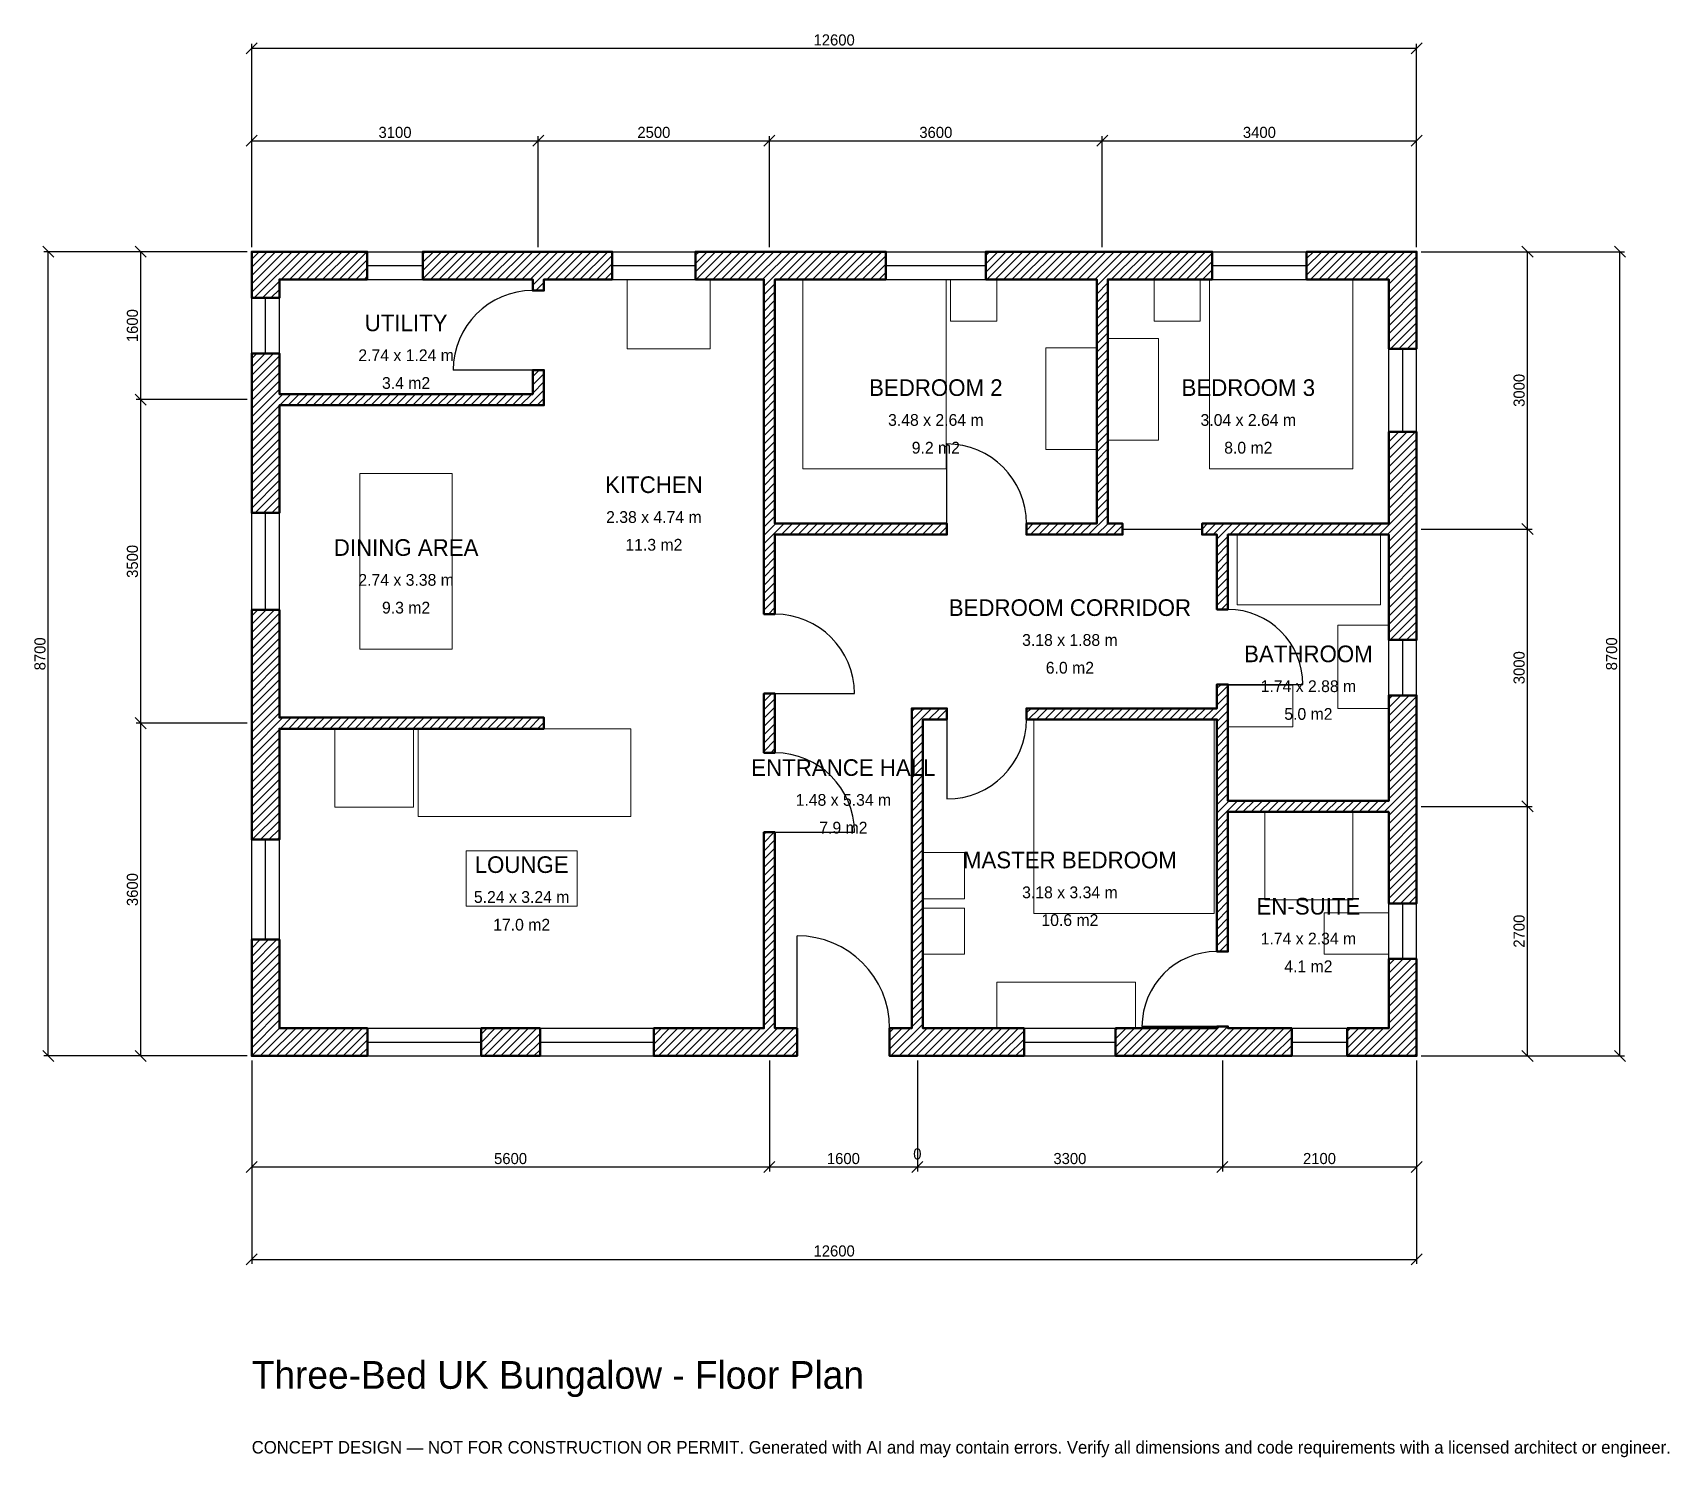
# Model space of a CAD drawing. Header units: millimetres. Extents: x -2369 to 15333, y -4341 to 11069.
import ezdxf
from ezdxf.enums import TextEntityAlignment as Align

# ---------------------------------------------------------------- set-up
doc = ezdxf.new("R2010")
doc.units = ezdxf.units.MM
for name, color, linetype, lineweight in [('A-ANNO-DIMS', 1, 'Continuous', 13), ('A-ANNO-TEXT', 7, 'Continuous', 18), ('A-AREA-IDEN', 7, 'Continuous', 18), ('A-DOOR', 2, 'Continuous', 25), ('A-FLOR-FIXT', 9, 'Continuous', 13), ('A-FURN', 9, 'Continuous', 13), ('A-GLAZ', 4, 'Continuous', 25), ('A-WALL', 7, 'Continuous', 50), ('A-WALL-PATT', 8, 'Continuous', 13)]:
    doc.layers.add(name, color=color, linetype=linetype, lineweight=lineweight)
doc.dimstyles.new('PLAN', dxfattribs={"dimtxt": 120, "dimasz": 80, "dimexe": 50, "dimexo": 50, "dimgap": 30, "dimtad": 1, "dimdec": 0, "dimtsz": 60, "dimcen": 2.5, "dimclrd": 1, "dimclre": 1, "dimazin": 3, "dimtfac": 1, "dimtmove": 0, "dimatfit": 3})

msp = doc.modelspace()

# ---------------------------------------------------------------- hatches: boundary and pattern name
at = {"layer": 'A-WALL-PATT'}
h = msp.add_hatch(dxfattribs=at)
h.set_pattern_fill('ANSI31', color=8, scale=20)
h.paths.add_polyline_path([(7140, -0.001), (7140, 0), (7050, 0), (6900, 0), (6900, 300), (7050, 300), (7140, 300), (7140, 3760), (7140, 3760), (7260, 3760), (7520, 3760), (7520, 3640), (7260, 3640), (7260, 300), (7350, 300), (8355, 300), (8355, 0), (7350, 0), (7260, 0), (7260, -0.001), (7140, -0.001)])
h.paths.add_polyline_path([(5750, 0), (5660, 0), (5660, -0.001), (5540, -0.001), (5540, 0), (5450, 0), (4348.333, 0), (4348.333, 300), (5450, 300), (5540, 300), (5540, 2420), (5660, 2420), (5660, 300), (5750, 300), (5900, 300), (5900, 0), (5750, 0)])
h.paths.add_polyline_path([(2481.667, 0), (2481.667, 300), (3118.333, 300), (3118.333, 0), (2481.667, 0)])
h.paths.add_polyline_path([(300, 0), (300, -0.001), (0, -0.001), (0, -0.001), (0, 0), (-0.001, 0), (-0.001, 0), (-0.001, 300), (0, 300), (0, 1260), (300, 1260), (300, 300), (1251.667, 300), (1251.667, 0), (300, 0)])
h.paths.add_polyline_path([(0, 3450), (0, 3540), (-0.001, 3540), (-0.001, 3660), (0, 3660), (0, 3750), (0, 4825), (300, 4825), (300, 3750), (300, 3660), (3160, 3660), (3160, 3540), (300, 3540), (300, 3450), (300, 2340), (0, 2340), (0, 3450)])
h.paths.add_polyline_path([(0, 6950), (0, 7040), (-0.001, 7040), (-0.001, 7160), (0, 7160), (0, 7250), (0, 7600), (300, 7600), (300, 7250), (300, 7160), (3040, 7160), (3040, 7420), (3160, 7420), (3160, 7160), (3160, 7040), (3040, 7040), (300, 7040), (300, 6950), (300, 5875), (0, 5875), (0, 6950)])
h.paths.add_polyline_path([(0, 8400), (-0.001, 8400), (-0.001, 8700), (0, 8700), (0, 8700.001), (0, 8700.001), (300, 8700.001), (300, 8700), (1250, 8700), (1250, 8400), (300, 8400), (300, 8200), (0, 8200), (0, 8400)])
h.paths.add_polyline_path([(2950, 8700), (3040, 8700), (3040, 8700.001), (3160, 8700.001), (3160, 8700), (3250, 8700), (3900, 8700), (3900, 8400), (3250, 8400), (3160, 8400), (3160, 8280), (3040, 8280), (3040, 8400), (2950, 8400), (1850, 8400), (1850, 8700), (2950, 8700)])
h.paths.add_polyline_path([(5450, 8700), (5540, 8700), (5540, 8700.001), (5660, 8700.001), (5660, 8700), (5750, 8700), (6860, 8700), (6860, 8400), (5750, 8400), (5660, 8400), (5660, 5760), (7140, 5760), (7260, 5760), (7520, 5760), (7520, 5640), (7260, 5640), (7140, 5640), (5660, 5640), (5660, 4780), (5540, 4780), (5540, 5640), (5540, 5760), (5540, 8400), (5450, 8400), (4800, 8400), (4800, 8700), (5450, 8700)])
h.paths.add_polyline_path([(9050, 8700), (9140, 8700), (9140, 8700.001), (9260, 8700.001), (9260, 8700), (9350, 8700), (10390, 8700), (10390, 8400), (9350, 8400), (9260, 8400), (9260, 5760), (9420, 5760), (9420, 5640), (9260, 5640), (9140, 5640), (8380, 5640), (8380, 5760), (9140, 5760), (9140, 8400), (9050, 8400), (7940, 8400), (7940, 8700), (9050, 8700)])
h.paths.add_polyline_path([(12300, 8700), (12300, 8700.001), (12600, 8700.001), (12600, 8700), (12600.001, 8700), (12600.001, 8400), (12600, 8400), (12600, 7650), (12300, 7650), (12300, 8400), (11410, 8400), (11410, 8700), (12300, 8700)])
h.paths.add_polyline_path([(12600, 5850), (12600, 5760), (12600.001, 5760), (12600.001, 5640), (12600, 5640), (12600, 5550), (12600, 4500), (12300, 4500), (12300, 5550), (12300, 5640), (10560, 5640), (10560, 4830), (10440, 4830), (10440, 5640), (10280, 5640), (10280, 5760), (10440, 5760), (10560, 5760), (12300, 5760), (12300, 5850), (12300, 6750), (12600, 6750), (12600, 5850)])
h.paths.add_polyline_path([(12600, 2850), (12600, 2760), (12600.001, 2760), (12600.001, 2640), (12600, 2640), (12600, 2550), (12600, 1650), (12300, 1650), (12300, 2550), (12300, 2640), (10560, 2640), (10560, 1130), (10440, 1130), (10440, 2640), (10440, 2760), (10440, 3640), (8380, 3640), (8380, 3760), (10440, 3760), (10440, 4020), (10560, 4020), (10560, 3760), (10560, 3640), (10560, 2760), (12300, 2760), (12300, 2850), (12300, 3900), (12600, 3900), (12600, 2850)])
h.paths.add_polyline_path([(12600, 300), (12600.001, 300), (12600.001, 0), (12600, 0), (12600, -0.001), (12300, -0.001), (12300, 0), (11850, 0), (11850, 300), (12300, 300), (12300, 1050), (12600, 1050), (12600, 300)])
h.paths.add_polyline_path([(10650, 0), (10560, 0), (10560, -0.001), (10440, -0.001), (10440, 0), (10350, 0), (9345, 0), (9345, 300), (10350, 300), (10440, 300), (10440, 320), (10560, 320), (10560, 300), (10650, 300), (11250, 300), (11250, 0), (10650, 0)])
h.paths.add_polyline_path([(5660, 3660), (5660, 3540), (5660, 3280), (5540, 3280), (5540, 3540), (5540, 3660), (5540, 3920), (5660, 3920), (5660, 3660)])

# ---------------------------------------------------------------- linework, layer by layer
at = {"layer": 'A-DOOR'}
for p, q in [((3040, 7420), (2180, 7420)), ((7520, 5760), (7520, 6620)), ((9420, 5700), (10280, 5700)), ((5660, 3920), (6520, 3920)), ((10560, 4020), (11370, 4020)), ((7520, 3640), (7520, 2780)), ((5660, 2420), (6520, 2420)), ((5900, 300), (5900, 1300)), ((10440, 320), (9630, 320))]:
    msp.add_line(p, q, dxfattribs=at)
for centre, radius, start, end in [((3040, 7420), 860, 90, 180), ((7520, 5760), 860, 0, 90), ((5660, 3920), 860, 0, 90), ((10560, 4020), 810, 0, 90), ((7520, 3640), 860, 270, 360), ((5660, 2420), 860, 0, 90), ((5900, 300), 1000, 0, 90), ((10440, 320), 810, 90, 180)]:
    msp.add_arc(centre, radius, start, end, dxfattribs=at)
at = {"layer": 'A-FLOR-FIXT'}
for points in [[(10660, 4880), (12210, 4880), (12210, 5640), (10660, 5640)], [(11750, 3760), (12300, 3760), (12300, 4660), (11750, 4660)], [(10560, 3560), (11260, 3560), (11260, 4010), (10560, 4010)], [(10960, 1690), (11910, 1690), (11910, 2640), (10960, 2640)], [(11600, 1100), (12300, 1100), (12300, 1550), (11600, 1550)]]:
    msp.add_lwpolyline(points, close=True, dxfattribs=at)
at = {"layer": 'A-FURN'}
for points in [[(4060, 7650), (4960, 7650), (4960, 8400), (4060, 8400)], [(5960, 6350), (7510, 6350), (7510, 8400), (5960, 8400)], [(7560, 7950), (8060, 7950), (8060, 8400), (7560, 8400)], [(9760, 7950), (10260, 7950), (10260, 8400), (9760, 8400)], [(10360, 6350), (11910, 6350), (11910, 8400), (10360, 8400)], [(8590, 6560), (9140, 6560), (9140, 7660), (8590, 7660)], [(9260, 6660), (9810, 6660), (9810, 7760), (9260, 7760)], [(1170, 4400), (2170, 4400), (2170, 6300), (1170, 6300)], [(8460, 1540), (10410, 1540), (10410, 3640), (8460, 3640)], [(900, 2690), (1750, 2690), (1750, 3540), (900, 3540)], [(1800, 2590), (4100, 2590), (4100, 3540), (1800, 3540)], [(2320, 1620), (3520, 1620), (3520, 2220), (2320, 2220)], [(7260, 1700), (7710, 1700), (7710, 2200), (7260, 2200)], [(7260, 1100), (7710, 1100), (7710, 1600), (7260, 1600)], [(8060, 300), (9560, 300), (9560, 800), (8060, 800)]]:
    msp.add_lwpolyline(points, close=True, dxfattribs=at)
at = {"layer": 'A-GLAZ'}
for p, q in [((1250, 8700), (1850, 8700)), ((3900, 8700), (4800, 8700)), ((6860, 8700), (7940, 8700)), ((10390, 8700), (11410, 8700)), ((1250, 8550), (1850, 8550)), ((3900, 8550), (4800, 8550)), ((6860, 8550), (7940, 8550)), ((10390, 8550), (11410, 8550)), ((1250, 8400), (1850, 8400)), ((3900, 8400), (4800, 8400)), ((6860, 8400), (7940, 8400)), ((10390, 8400), (11410, 8400)), ((0, 7600), (0, 8200)), ((150, 7600), (150, 8200)), ((300, 7600), (300, 8200)), ((12300, 6750), (12300, 7650)), ((12450, 6750), (12450, 7650)), ((12600, 6750), (12600, 7650)), ((0, 4825), (0, 5875)), ((150, 4825), (150, 5875)), ((300, 4825), (300, 5875)), ((12300, 3900), (12300, 4500)), ((12450, 3900), (12450, 4500)), ((12600, 3900), (12600, 4500)), ((0, 1260), (0, 2340)), ((150, 1260), (150, 2340)), ((300, 1260), (300, 2340)), ((12300, 1050), (12300, 1650)), ((12450, 1050), (12450, 1650)), ((12600, 1050), (12600, 1650)), ((1251.667, 300), (2481.667, 300)), ((3118.333, 300), (4348.333, 300)), ((8355, 300), (9345, 300)), ((11250, 300), (11850, 300)), ((1251.667, 150), (2481.667, 150)), ((1251.667, 0), (2481.667, 0)), ((3118.333, 150), (4348.333, 150)), ((3118.333, 0), (4348.333, 0)), ((8355, 150), (9345, 150)), ((8355, 0), (9345, 0)), ((11250, 150), (11850, 150)), ((11250, 0), (11850, 0))]:
    msp.add_line(p, q, dxfattribs=at)
at = {"layer": 'A-WALL'}
for points in [[(0, 8400), (-0.001, 8400), (-0.001, 8700), (0, 8700), (0, 8700.001), (0, 8700.001), (300, 8700.001), (300, 8700), (1250, 8700), (1250, 8400), (300, 8400), (300, 8200), (0, 8200), (0, 8400)], [(2950, 8700), (3040, 8700), (3040, 8700.001), (3160, 8700.001), (3160, 8700), (3250, 8700), (3900, 8700), (3900, 8400), (3250, 8400), (3160, 8400), (3160, 8280), (3040, 8280), (3040, 8400), (2950, 8400), (1850, 8400), (1850, 8700), (2950, 8700)], [(5450, 8700), (5540, 8700), (5540, 8700.001), (5660, 8700.001), (5660, 8700), (5750, 8700), (6860, 8700), (6860, 8400), (5750, 8400), (5660, 8400), (5660, 5760), (7140, 5760), (7260, 5760), (7520, 5760), (7520, 5640), (7260, 5640), (7140, 5640), (5660, 5640), (5660, 4780), (5540, 4780), (5540, 5640), (5540, 5760), (5540, 8400), (5450, 8400), (4800, 8400), (4800, 8700), (5450, 8700)], [(9050, 8700), (9140, 8700), (9140, 8700.001), (9260, 8700.001), (9260, 8700), (9350, 8700), (10390, 8700), (10390, 8400), (9350, 8400), (9260, 8400), (9260, 5760), (9420, 5760), (9420, 5640), (9260, 5640), (9140, 5640), (8380, 5640), (8380, 5760), (9140, 5760), (9140, 8400), (9050, 8400), (7940, 8400), (7940, 8700), (9050, 8700)], [(12300, 8700), (12300, 8700.001), (12600, 8700.001), (12600, 8700), (12600.001, 8700), (12600.001, 8400), (12600, 8400), (12600, 7650), (12300, 7650), (12300, 8400), (11410, 8400), (11410, 8700), (12300, 8700)], [(0, 6950), (0, 7040), (-0.001, 7040), (-0.001, 7160), (0, 7160), (0, 7250), (0, 7600), (300, 7600), (300, 7250), (300, 7160), (3040, 7160), (3040, 7420), (3160, 7420), (3160, 7160), (3160, 7040), (3040, 7040), (300, 7040), (300, 6950), (300, 5875), (0, 5875), (0, 6950)], [(12600, 5850), (12600, 5760), (12600.001, 5760), (12600.001, 5640), (12600, 5640), (12600, 5550), (12600, 4500), (12300, 4500), (12300, 5550), (12300, 5640), (10560, 5640), (10560, 4830), (10440, 4830), (10440, 5640), (10280, 5640), (10280, 5760), (10440, 5760), (10560, 5760), (12300, 5760), (12300, 5850), (12300, 6750), (12600, 6750), (12600, 5850)], [(0, 3450), (0, 3540), (-0.001, 3540), (-0.001, 3660), (0, 3660), (0, 3750), (0, 4825), (300, 4825), (300, 3750), (300, 3660), (3160, 3660), (3160, 3540), (300, 3540), (300, 3450), (300, 2340), (0, 2340), (0, 3450)], [(5660, 3660), (5660, 3540), (5660, 3280), (5540, 3280), (5540, 3540), (5540, 3660), (5540, 3920), (5660, 3920), (5660, 3660)], [(12600, 2850), (12600, 2760), (12600.001, 2760), (12600.001, 2640), (12600, 2640), (12600, 2550), (12600, 1650), (12300, 1650), (12300, 2550), (12300, 2640), (10560, 2640), (10560, 1130), (10440, 1130), (10440, 2640), (10440, 2760), (10440, 3640), (8380, 3640), (8380, 3760), (10440, 3760), (10440, 4020), (10560, 4020), (10560, 3760), (10560, 3640), (10560, 2760), (12300, 2760), (12300, 2850), (12300, 3900), (12600, 3900), (12600, 2850)], [(7140, -0.001), (7140, 0), (7050, 0), (6900, 0), (6900, 300), (7050, 300), (7140, 300), (7140, 3760), (7140, 3760), (7260, 3760), (7520, 3760), (7520, 3640), (7260, 3640), (7260, 300), (7350, 300), (8355, 300), (8355, 0), (7350, 0), (7260, 0), (7260, -0.001), (7140, -0.001)], [(5750, 0), (5660, 0), (5660, -0.001), (5540, -0.001), (5540, 0), (5450, 0), (4348.333, 0), (4348.333, 300), (5450, 300), (5540, 300), (5540, 2420), (5660, 2420), (5660, 300), (5750, 300), (5900, 300), (5900, 0), (5750, 0)], [(300, 0), (300, -0.001), (0, -0.001), (0, -0.001), (0, 0), (-0.001, 0), (-0.001, 0), (-0.001, 300), (0, 300), (0, 1260), (300, 1260), (300, 300), (1251.667, 300), (1251.667, 0), (300, 0)], [(12600, 300), (12600.001, 300), (12600.001, 0), (12600, 0), (12600, -0.001), (12300, -0.001), (12300, 0), (11850, 0), (11850, 300), (12300, 300), (12300, 1050), (12600, 1050), (12600, 300)], [(2481.667, 0), (2481.667, 300), (3118.333, 300), (3118.333, 0), (2481.667, 0)], [(10650, 0), (10560, 0), (10560, -0.001), (10440, -0.001), (10440, 0), (10350, 0), (9345, 0), (9345, 300), (10350, 300), (10440, 300), (10440, 320), (10560, 320), (10560, 300), (10650, 300), (11250, 300), (11250, 0), (10650, 0)]]:
    msp.add_lwpolyline(points, close=True, dxfattribs=at)

# ---------------------------------------------------------------- texts
at = {"layer": 'A-ANNO-TEXT'}
for s, height, p in [('Three-Bed UK Bungalow - Floor Plan', 300, (0, -3600)), ('CONCEPT DESIGN — NOT FOR CONSTRUCTION OR PERMIT. Generated with AI and may contain errors. Verify all dimensions and code requirements with a licensed architect or engineer.', 135, (0, -4300))]:
    msp.add_text(s, height=height, dxfattribs=at).set_placement(p)
at = {"layer": 'A-AREA-IDEN'}
for s, height, p in [('UTILITY', 180, (1670, 7930)), ('2.74 x 1.24 m', 127.5, (1670, 7580)), ('3.4 m2', 127.5, (1670, 7280)), ('BEDROOM 2', 180, (7400, 7230)), ('BEDROOM 3', 180, (10780, 7230)), ('3.48 x 2.64 m', 127.5, (7400, 6880)), ('3.04 x 2.64 m', 127.5, (10780, 6880)), ('9.2 m2', 127.5, (7400, 6580)), ('8.0 m2', 127.5, (10780, 6580)), ('KITCHEN', 180, (4350, 6180)), ('2.38 x 4.74 m', 127.5, (4350, 5830)), ('DINING AREA', 180, (1670, 5500)), ('11.3 m2', 127.5, (4350, 5530)), ('2.74 x 3.38 m', 127.5, (1670, 5150)), ('9.3 m2', 127.5, (1670, 4850)), ('BEDROOM CORRIDOR', 180, (8850, 4850)), ('3.18 x 1.88 m', 127.5, (8850, 4500)), ('BATHROOM', 180, (11430, 4350)), ('6.0 m2', 127.5, (8850, 4200)), ('1.74 x 2.88 m', 127.5, (11430, 4000)), ('5.0 m2', 127.5, (11430, 3700)), ('ENTRANCE HALL', 180, (6400, 3120)), ('1.48 x 5.34 m', 127.5, (6400, 2770)), ('7.9 m2', 127.5, (6400, 2470)), ('LOUNGE', 180, (2920, 2070)), ('MASTER BEDROOM', 180, (8850, 2120)), ('5.24 x 3.24 m', 127.5, (2920, 1720)), ('3.18 x 3.34 m', 127.5, (8850, 1770)), ('EN-SUITE', 180, (11430, 1620)), ('17.0 m2', 127.5, (2920, 1420)), ('10.6 m2', 127.5, (8850, 1470)), ('1.74 x 2.34 m', 127.5, (11430, 1270)), ('4.1 m2', 127.5, (11430, 970))]:
    msp.add_text(s, height=height, dxfattribs=at).set_placement(p, align=Align.MIDDLE_CENTER)

# ---------------------------------------------------------------- dimensions: what is measured, and where the dimension line sits
at = {"layer": 'A-ANNO-DIMS'}
for base, p1, p2, text in [((0, 10900), (0, 8700), (12600, 8700), '12600'), ((0, 9900), (0, 8700), (3100, 8700), '3100'), ((3100, 9900), (3100, 8700), (5600, 8700), '2500'), ((5600, 9900), (5600, 8700), (9200, 8700), '3600'), ((9200, 9900), (9200, 8700), (12600, 8700), '3400'), ((0, -1200), (0, 0), (5600, 0), '5600'), ((0, -2200), (0, 0), (12600, 0), '12600'), ((5600, -1200), (5600, 0), (7200, 0), '1600'), ((7200, -1200), (7200, 0), (7200, 0), '0'), ((7200, -1200), (7200, 0), (10500, 0), '3300'), ((10500, -1200), (10500, 0), (12600, 0), '2100')]:
    msp.add_linear_dim(base=base, p1=p1, p2=p2, text=text, dimstyle='PLAN', dxfattribs=at).render()
for base, p1, p2, text in [((-2200, 0), (0, 0), (0, 8700), '8700'), ((-1200, 7100), (0, 7100), (0, 8700), '1600'), ((13800, 5700), (12600, 5700), (12600, 8700), '3000'), ((14800, 0), (12600, 0), (12600, 8700), '8700'), ((-1200, 3600), (0, 3600), (0, 7100), '3500'), ((13800, 2700), (12600, 2700), (12600, 5700), '3000'), ((-1200, 0), (0, 0), (0, 3600), '3600'), ((13800, 0), (12600, 0), (12600, 2700), '2700')]:
    msp.add_linear_dim(base=base, p1=p1, p2=p2, angle=90, text=text, dimstyle='PLAN', dxfattribs=at).render()

doc.saveas('drawing.dxf')
